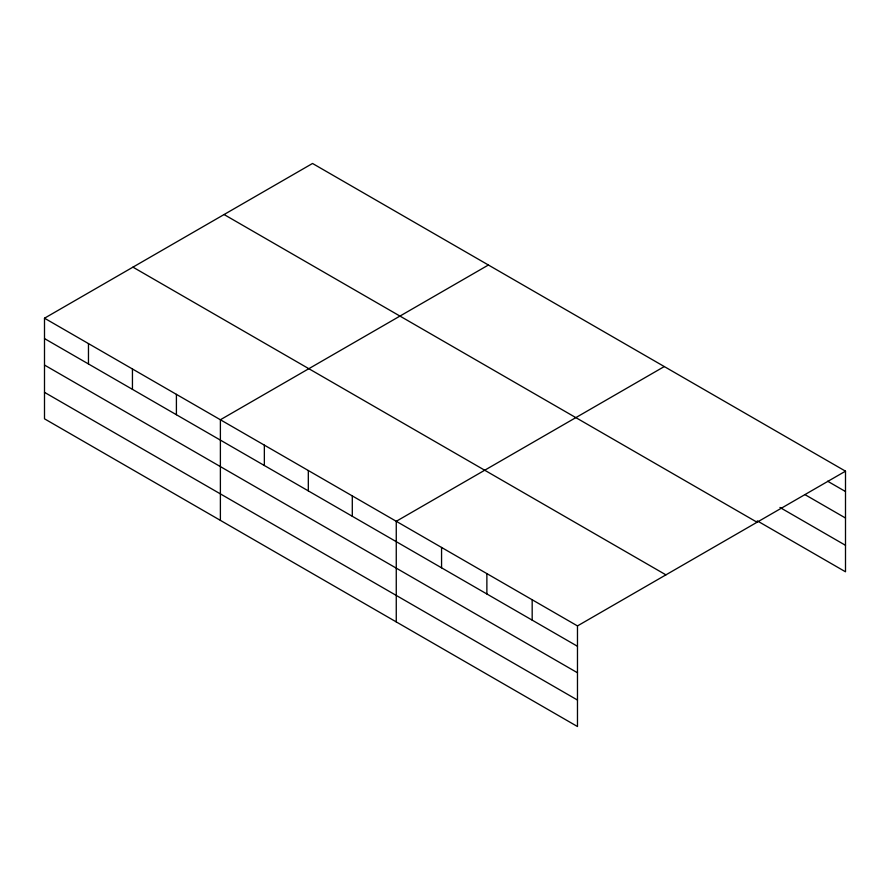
<?xml version="1.0" encoding="UTF-8"?>
<svg xmlns="http://www.w3.org/2000/svg" width="890" height="890" viewBox="0 0 890 890"><rect width="100%" height="100%" fill="white"/><g stroke="black" fill="none" stroke-linecap="round" stroke-linejoin="round"><path stroke-width="1.33" d="M44.5 318.208L577.477 625.915L577.477 726.529L44.5 418.823L44.5 318.208L312.524 163.471L845.5 471.177L845.5 571.792L757.279 520.861M488.41 265.009L220.386 419.757L220.386 520.372M664.285 366.558L396.261 521.295L396.261 621.91M577.477 625.915L845.5 471.177M827.622 481.212L845.5 491.536M804.961 494.618L845.5 518.024M779.929 507.456L845.5 545.314M224.08 214.535L757.056 522.241M132.944 267.145L665.92 574.851M44.5 338.578L577.477 646.285M44.5 365.056L577.477 672.762M44.5 392.345L577.477 700.052M532.176 599.76L532.176 620.13M486.875 573.605L486.875 593.975M441.562 547.45L441.562 567.82M352.295 495.908L352.295 516.278M308.318 470.521L308.318 490.891M264.352 445.145L264.352 465.503M176.409 394.37L176.409 414.729M132.443 368.983L132.443 389.342M88.466 343.596L88.466 363.954"/></g></svg>
